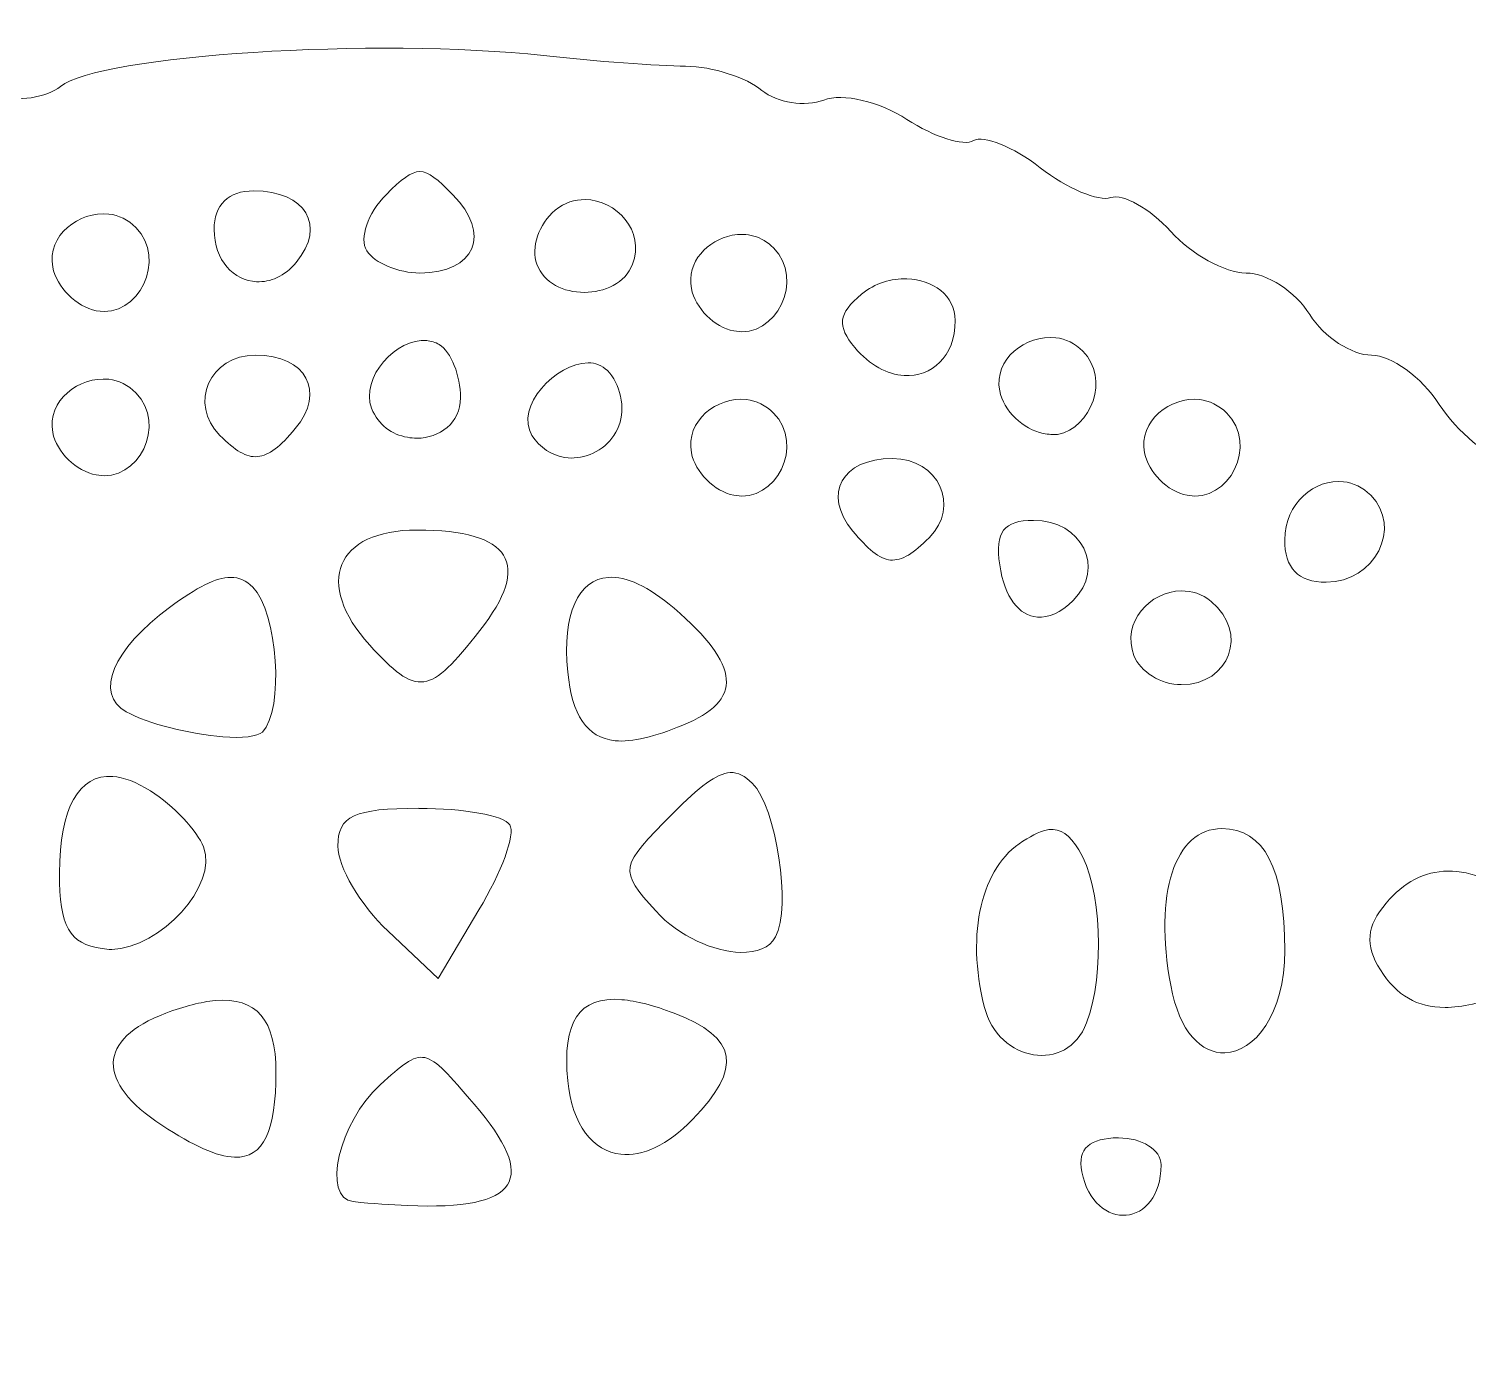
# Model space of a CAD drawing. Header units: centimetres. Extents: x -13.8 to 14.1, y -13 to 13.8.
# Drawn here: x 8.468 to 9.97, y 12.423 to 13.824 of the extents above; entities that cross this region are included whole.
import ezdxf

# ---------------------------------------------------------------- set-up
doc = ezdxf.new("R2010")
doc.units = ezdxf.units.CM
doc.header["$MEASUREMENT"] = 0
doc.layers.add('Layer 1', color=7, linetype='Continuous')

msp = doc.modelspace()

# ---------------------------------------------------------------- linework, layer by layer
at = {"layer": 'Layer 1', "color": 13, "lineweight": 13}
for points, knots in [([(11.35174, 13.8218), (11.33869, 13.82097), (11.32757, 13.81574), (11.31543, 13.80566), (11.31543, 13.80566), (11.28989, 13.78447), (11.27587, 13.78375), (11.25189, 13.80364), (11.25189, 13.80364), (11.22841, 13.82313), (11.20951, 13.82353), (11.17424, 13.80465), (11.17424, 13.80465), (11.14874, 13.79101), (11.10553, 13.78575), (11.07843, 13.79255), (11.07843, 13.79255), (11.04819, 13.80014), (11.019, 13.7919), (11.00279, 13.77238), (11.00279, 13.77238), (10.98544, 13.75148), (10.95798, 13.74522), (10.92211, 13.75423), (10.92211, 13.75423), (10.88325, 13.76398), (10.85924, 13.75713), (10.83941, 13.73003), (10.83941, 13.73003), (10.82409, 13.70908), (10.79786, 13.69731), (10.78092, 13.70381), (10.78092, 13.70381), (10.76398, 13.71031), (10.72707, 13.70011), (10.69923, 13.68061), (10.69923, 13.68061), (10.67139, 13.66111), (10.62991, 13.64183), (10.60645, 13.63825), (10.60645, 13.63825), (10.58298, 13.63467), (10.55595, 13.61903), (10.54695, 13.60295), (10.54695, 13.60295), (10.53795, 13.58687), (10.50706, 13.56704), (10.47736, 13.55958), (10.47736, 13.55958), (10.44766, 13.55213), (10.4229, 13.53345), (10.4229, 13.51722), (10.4229, 13.51722), (10.4229, 13.501), (10.39899, 13.48127), (10.36945, 13.47385), (10.36945, 13.47385), (10.3399, 13.46643), (10.316, 13.44626), (10.316, 13.42847), (10.316, 13.42847), (10.316, 13.41067), (10.29109, 13.38625), (10.26154, 13.37502), (10.26154, 13.37502), (10.22481, 13.36106), (10.20809, 13.33871), (10.20809, 13.30342), (10.20809, 13.30342), (10.20809, 13.18769), (10.08676, 13.18095), (10.06388, 13.29535), (10.06388, 13.29535), (10.05652, 13.33216), (10.0345, 13.36421), (10.01244, 13.36998), (10.01244, 13.36998), (9.99115, 13.37555), (9.95838, 13.40319), (9.93983, 13.4315), (9.93983, 13.4315), (9.92128, 13.45981), (9.88976, 13.48293), (9.86923, 13.48293), (9.86923, 13.48293), (9.84871, 13.48293), (9.81945, 13.50165), (9.80469, 13.52529), (9.80469, 13.52529), (9.78993, 13.54893), (9.75984, 13.56866), (9.73813, 13.56866), (9.73813, 13.56866), (9.71642, 13.56866), (9.68112, 13.5881), (9.65947, 13.61203), (9.65947, 13.61203), (9.63782, 13.63596), (9.60963, 13.65176), (9.59694, 13.64733), (9.59694, 13.64733), (9.58426, 13.6429), (9.5513, 13.65688), (9.52332, 13.67859), (9.52332, 13.67859), (9.49534, 13.7003), (9.46383, 13.71307), (9.45373, 13.70683), (9.45373, 13.70683), (9.44363, 13.70059), (9.41236, 13.71053), (9.38414, 13.72902), (9.38414, 13.72902), (9.35592, 13.74751), (9.31695, 13.75669), (9.29741, 13.74919), (9.29741, 13.74919), (9.27787, 13.74169), (9.24871, 13.74612), (9.23286, 13.75927), (9.23286, 13.75927), (9.21701, 13.77242), (9.18151, 13.78419), (9.15319, 13.78448), (9.15319, 13.78448), (9.12487, 13.78477), (9.05813, 13.7897), (9.00494, 13.79557), (9.00494, 13.79557), (8.83155, 13.81472), (8.5402, 13.79609), (8.50069, 13.7633), (8.50069, 13.7633), (8.48695, 13.7519), (8.45596, 13.74698), (8.43211, 13.75322), (8.43211, 13.75322), (8.40701, 13.75978), (8.37772, 13.75055), (8.36152, 13.73103), (8.36152, 13.73103), (8.34612, 13.71248), (8.30513, 13.69775), (8.27075, 13.69775), (8.27075, 13.69775), (8.23501, 13.69775), (8.20319, 13.68391), (8.19612, 13.66548), (8.19612, 13.66548), (8.18931, 13.64775), (8.16023, 13.63321), (8.13157, 13.63321), (8.13157, 13.63321), (8.10292, 13.63321), (8.07383, 13.61867), (8.06703, 13.60094), (8.06703, 13.60094), (8.06023, 13.58321), (8.03863, 13.56867), (8.01963, 13.56867), (8.01963, 13.56867), (8.00063, 13.56867), (7.96603, 13.5489), (7.94198, 13.5253), (7.94198, 13.5253), (7.91793, 13.50171), (7.85788, 13.44663), (7.80886, 13.40226), (7.80886, 13.40226), (7.75984, 13.35789), (7.71621, 13.30361), (7.71205, 13.28124), (7.71205, 13.28124), (7.70789, 13.25887), (7.68803, 13.22952), (7.66767, 13.2167), (7.66767, 13.2167), (7.62284, 13.18847), (7.5895, 13.21442), (7.57489, 13.29032), (7.57489, 13.29032), (7.56938, 13.31896), (7.55325, 13.34695), (7.53859, 13.35184), (7.53859, 13.35184), (7.52392, 13.35673), (7.48837, 13.38786), (7.45892, 13.42143), (7.45892, 13.42143), (7.42947, 13.45499), (7.39453, 13.48295), (7.38126, 13.48295), (7.38126, 13.48295), (7.36799, 13.48295), (7.33912, 13.50167), (7.31773, 13.52531), (7.31773, 13.52531), (7.29634, 13.54895), (7.26725, 13.56868), (7.25319, 13.56868), (7.25319, 13.56868), (7.23912, 13.56868), (7.21038, 13.58803), (7.18864, 13.61205), (7.18864, 13.61205), (7.16691, 13.63606), (7.13353, 13.6535), (7.11502, 13.65037), (7.11502, 13.65037), (7.09651, 13.64724), (7.05782, 13.66064), (7.0293, 13.68062), (7.0293, 13.68062), (7.00078, 13.70061), (6.97028, 13.71275), (6.96072, 13.70684), (6.96072, 13.70684), (6.95116, 13.70093), (6.91848, 13.71181), (6.88912, 13.73104), (6.88912, 13.73104), (6.85976, 13.75028), (6.82533, 13.75916), (6.81247, 13.75121), (6.81247, 13.75121), (6.79961, 13.74326), (6.77686, 13.74716), (6.76104, 13.76029), (6.76104, 13.76029), (6.74522, 13.77342), (6.70417, 13.78512), (6.67027, 13.7855), (6.67027, 13.7855), (6.51816, 13.78721), (6.43481, 13.79609), (6.40907, 13.81273), (6.40907, 13.81273), (6.39314, 13.82302), (6.36876, 13.82009), (6.35259, 13.80668), (6.35259, 13.80668), (6.33707, 13.7938), (6.29552, 13.78945), (6.25981, 13.79659), (6.25981, 13.79659), (6.22364, 13.80382), (6.1888, 13.7999), (6.18115, 13.78751), (6.18115, 13.78751), (6.17344, 13.77503), (6.1344, 13.77061), (6.0924, 13.77742), (6.0924, 13.77742), (6.04149, 13.78568), (6.01777, 13.781), (6.01777, 13.7633), (6.01777, 13.7633), (6.01777, 13.74591), (5.99708, 13.74122), (5.95625, 13.75019), (5.95625, 13.75019), (5.91442, 13.75938), (5.88738, 13.75377), (5.86851, 13.73103), (5.86851, 13.73103), (5.85336, 13.71278), (5.81852, 13.69775), (5.79186, 13.69775), (5.79186, 13.69775), (5.76521, 13.69775), (5.73195, 13.68321), (5.71723, 13.66548), (5.71723, 13.66548), (5.70252, 13.64775), (5.66704, 13.63321), (5.63857, 13.63321), (5.63857, 13.63321), (5.6101, 13.63321), (5.58083, 13.61867), (5.57402, 13.60094), (5.57402, 13.60094), (5.56722, 13.58321), (5.54332, 13.56867), (5.52057, 13.56867), (5.52057, 13.56867), (5.49782, 13.56867), (5.47308, 13.55356), (5.46611, 13.53539), (5.46611, 13.53539), (5.45914, 13.51722), (5.42551, 13.48844), (5.39148, 13.47085), (5.39148, 13.47085), (5.35745, 13.45326), (5.32996, 13.42474), (5.32996, 13.40731), (5.32996, 13.40731), (5.32996, 13.38989), (5.31532, 13.37504), (5.29769, 13.37504), (5.29769, 13.37504), (5.28005, 13.37504), (5.24897, 13.33868), (5.2281, 13.29436), (5.2281, 13.29436), (5.20723, 13.25004), (5.17606, 13.21368), (5.15851, 13.21368), (5.15851, 13.21368), (5.14097, 13.21368), (5.10879, 13.25004), (5.08792, 13.29436), (5.08792, 13.29436), (5.06705, 13.33868), (5.03521, 13.37504), (5.01732, 13.37504), (5.01732, 13.37504), (4.99943, 13.37504), (4.97431, 13.39995), (4.96084, 13.4295), (4.96084, 13.4295), (4.94738, 13.45905), (4.92024, 13.48295), (4.90033, 13.48295), (4.90033, 13.48295), (4.88042, 13.48295), (4.84609, 13.50167), (4.82469, 13.52531), (4.82469, 13.52531), (4.8033, 13.54895), (4.78213, 13.58985), (4.76317, 13.58985), (4.76317, 13.58985), (4.76317, 13.58985), (5.2775, 12.301), (5.2775, 12.301), (5.2775, 12.301), (5.45362, 11.85296), (5.63213, 11.34634), (5.7525, 10.81549), (5.7525, 10.81549), (5.9851, 9.74742), (6.40951, 8.53911), (5.60123, 8.1692), (5.60123, 8.1692), (5.60123, 8.1692), (5.92092, 7.53587), (5.92092, 7.53587), (5.92092, 7.53587), (5.92092, 7.53587), (5.93302, 7.53587), (5.93302, 7.53587), (5.93302, 7.53587), (5.93302, 7.53587), (5.93302, 7.51873), (5.93302, 7.51873), (5.93302, 7.51873), (5.93302, 7.51873), (5.91184, 7.51873), (5.91184, 7.51873), (5.91184, 7.51873), (5.91184, 7.51873), (5.59215, 6.8975), (5.59215, 6.8975), (5.59215, 6.8975), (6.41673, 6.50314), (5.95157, 5.29407), (5.74343, 4.226), (5.74343, 4.226), (5.53622, 3.24684), (4.82503, 1.73433), (4.36583, 0.42902), (4.36583, 0.42902), (3.56957, -1.22631), (4.11774, -1.7291), (4.86907, -2.05792), (4.86907, -2.05792), (5.73883, -2.44337), (6.69364, -2.66429), (7.71907, -2.74773), (7.71907, -2.74773), (7.71459, -2.75957), (7.71187, -2.77191), (7.70999, -2.78404), (7.70999, -2.78404), (6.68803, -2.86805), (5.73624, -3.08854), (4.86906, -3.47284), (4.86906, -3.47284), (4.11773, -3.80166), (3.56956, -4.30345), (4.36582, -5.95878), (4.36582, -5.95878), (4.82503, -7.26409), (5.53622, -8.7766), (5.74342, -9.75576), (5.74342, -9.75576), (5.95156, -10.82383), (6.41673, -12.03289), (5.59214, -12.42726), (5.59214, -12.42726), (5.59214, -12.42726), (5.91183, -13.0495), (5.91183, -13.0495), (5.91183, -13.0495), (5.91183, -13.0495), (11.73991, -13.0495), (11.73991, -13.0495), (11.73991, -13.0495), (11.73991, -13.0495), (12.0596, -12.42726), (12.0596, -12.42726), (12.0596, -12.42726), (11.23502, -12.03289), (11.70018, -10.82383), (11.90833, -9.75576), (11.90833, -9.75576), (12.11553, -8.7766), (12.82672, -7.26409), (13.28593, -5.95878), (13.28593, -5.95878), (14.08219, -4.30346), (13.53301, -3.80167), (12.78168, -3.47284), (12.78168, -3.47284), (11.9476, -3.1032), (11.03549, -2.88505), (10.05774, -2.79412), (10.05774, -2.79412), (10.05597, -2.77502), (10.05176, -2.75605), (10.04362, -2.73764), (10.04362, -2.73764), (11.02668, -2.64751), (11.94361, -2.42932), (12.78168, -2.05792), (12.78168, -2.05792), (13.53301, -1.7291), (14.08219, -1.2263), (13.28593, 0.42902), (13.28593, 0.42902), (12.82672, 1.73433), (12.11553, 3.24684), (11.90833, 4.226), (11.90833, 4.226), (11.70018, 5.29407), (11.23502, 6.50314), (12.0596, 6.8975), (12.0596, 6.8975), (12.0596, 6.8975), (11.73991, 7.51873), (11.73991, 7.51873), (11.73991, 7.51873), (11.73991, 7.51873), (11.71873, 7.51873), (11.71873, 7.51873), (11.71873, 7.51873), (11.71873, 7.51873), (11.71873, 7.53587), (11.71873, 7.53587), (11.71873, 7.53587), (11.71873, 7.53587), (11.74899, 7.53587), (11.74899, 7.53587), (11.74899, 7.53587), (11.74899, 7.53587), (12.06465, 8.16114), (12.06465, 8.16114), (12.06465, 8.16114), (11.24007, 8.5555), (11.70926, 9.73633), (11.91741, 10.8044), (11.91741, 10.8044), (12.01937, 11.30891), (12.20343, 11.80935), (12.38031, 12.27983), (12.38031, 12.27983), (12.38031, 12.27983), (12.85934, 13.48296), (12.85934, 13.48296), (12.85934, 13.48296), (12.82096, 13.48296), (12.70806, 13.34152), (12.69294, 13.28126), (12.69294, 13.28126), (12.68484, 13.24897), (12.66408, 13.21739), (12.64655, 13.21067), (12.64655, 13.21067), (12.6046, 13.19457), (12.55074, 13.24129), (12.55074, 13.29337), (12.55074, 13.29337), (12.55074, 13.31681), (12.52267, 13.35027), (12.4862, 13.37102), (12.4862, 13.37102), (12.45082, 13.39115), (12.42172, 13.41949), (12.42166, 13.43456), (12.42166, 13.43456), (12.42166, 13.44963), (12.39984, 13.47078), (12.37325, 13.48095), (12.37325, 13.48095), (12.34666, 13.49112), (12.30601, 13.51949), (12.28349, 13.54449), (12.28349, 13.54449), (12.26098, 13.56948), (12.22638, 13.58987), (12.20584, 13.58987), (12.20584, 13.58987), (12.1853, 13.58987), (12.16222, 13.60441), (12.15542, 13.62214), (12.15542, 13.62214), (12.14833, 13.64062), (12.11683, 13.65441), (12.08079, 13.65441), (12.08079, 13.65441), (12.04361, 13.65441), (12.01278, 13.66881), (12.00515, 13.6887), (12.00515, 13.6887), (11.99806, 13.70719), (11.97448, 13.71911), (11.95372, 13.71593), (11.95372, 13.71593), (11.93296, 13.71275), (11.8935, 13.72297), (11.86598, 13.73812), (11.86598, 13.73812), (11.83846, 13.75327), (11.80398, 13.76026), (11.78832, 13.75426), (11.78832, 13.75426), (11.77266, 13.74825), (11.74158, 13.7572), (11.71974, 13.77342), (11.71974, 13.77342), (11.69791, 13.78964), (11.65951, 13.79779), (11.63402, 13.79157), (11.63402, 13.79157), (11.60853, 13.78535), (11.5687, 13.78966), (11.54628, 13.80165), (11.54628, 13.80165), (11.52339, 13.8139), (11.49303, 13.81578), (11.47669, 13.80568), (11.47669, 13.80568), (11.4603, 13.79555), (11.42602, 13.79797), (11.39803, 13.81072), (11.39803, 13.81072), (11.37968, 13.81908), (11.36469, 13.82265), (11.35164, 13.82181), (11.35164, 13.82181), (11.35164, 13.82181), (11.35174, 13.8218), (11.35174, 13.8218)], [0, 0, 0, 0, 0.0070423, 0.0070423, 0.0070423, 0.0070423, 0.0140845, 0.0140845, 0.0140845, 0.0140845, 0.0211268, 0.0211268, 0.0211268, 0.0211268, 0.028169, 0.028169, 0.028169, 0.028169, 0.0352113, 0.0352113, 0.0352113, 0.0352113, 0.0422535, 0.0422535, 0.0422535, 0.0422535, 0.0492958, 0.0492958, 0.0492958, 0.0492958, 0.056338, 0.056338, 0.056338, 0.056338, 0.0633803, 0.0633803, 0.0633803, 0.0633803, 0.0704225, 0.0704225, 0.0704225, 0.0704225, 0.0774648, 0.0774648, 0.0774648, 0.0774648, 0.084507, 0.084507, 0.084507, 0.084507, 0.0915493, 0.0915493, 0.0915493, 0.0915493, 0.0985915, 0.0985915, 0.0985915, 0.0985915, 0.1056338, 0.1056338, 0.1056338, 0.1056338, 0.1126761, 0.1126761, 0.1126761, 0.1126761, 0.1197183, 0.1197183, 0.1197183, 0.1197183, 0.1267606, 0.1267606, 0.1267606, 0.1267606, 0.1338028, 0.1338028, 0.1338028, 0.1338028, 0.1408451, 0.1408451, 0.1408451, 0.1408451, 0.1478873, 0.1478873, 0.1478873, 0.1478873, 0.1549296, 0.1549296, 0.1549296, 0.1549296, 0.1619718, 0.1619718, 0.1619718, 0.1619718, 0.1690141, 0.1690141, 0.1690141, 0.1690141, 0.1760563, 0.1760563, 0.1760563, 0.1760563, 0.1830986, 0.1830986, 0.1830986, 0.1830986, 0.1901408, 0.1901408, 0.1901408, 0.1901408, 0.1971831, 0.1971831, 0.1971831, 0.1971831, 0.2042254, 0.2042254, 0.2042254, 0.2042254, 0.2112676, 0.2112676, 0.2112676, 0.2112676, 0.2183099, 0.2183099, 0.2183099, 0.2183099, 0.2253521, 0.2253521, 0.2253521, 0.2253521, 0.2323944, 0.2323944, 0.2323944, 0.2323944, 0.2394366, 0.2394366, 0.2394366, 0.2394366, 0.2464789, 0.2464789, 0.2464789, 0.2464789, 0.2535211, 0.2535211, 0.2535211, 0.2535211, 0.2605634, 0.2605634, 0.2605634, 0.2605634, 0.2676056, 0.2676056, 0.2676056, 0.2676056, 0.2746479, 0.2746479, 0.2746479, 0.2746479, 0.2816901, 0.2816901, 0.2816901, 0.2816901, 0.2887324, 0.2887324, 0.2887324, 0.2887324, 0.2957746, 0.2957746, 0.2957746, 0.2957746, 0.3028169, 0.3028169, 0.3028169, 0.3028169, 0.3098592, 0.3098592, 0.3098592, 0.3098592, 0.3169014, 0.3169014, 0.3169014, 0.3169014, 0.3239437, 0.3239437, 0.3239437, 0.3239437, 0.3309859, 0.3309859, 0.3309859, 0.3309859, 0.3380282, 0.3380282, 0.3380282, 0.3380282, 0.3450704, 0.3450704, 0.3450704, 0.3450704, 0.3521127, 0.3521127, 0.3521127, 0.3521127, 0.3591549, 0.3591549, 0.3591549, 0.3591549, 0.3661972, 0.3661972, 0.3661972, 0.3661972, 0.3732394, 0.3732394, 0.3732394, 0.3732394, 0.3802817, 0.3802817, 0.3802817, 0.3802817, 0.3873239, 0.3873239, 0.3873239, 0.3873239, 0.3943662, 0.3943662, 0.3943662, 0.3943662, 0.4014085, 0.4014085, 0.4014085, 0.4014085, 0.4084507, 0.4084507, 0.4084507, 0.4084507, 0.415493, 0.415493, 0.415493, 0.415493, 0.4225352, 0.4225352, 0.4225352, 0.4225352, 0.4295775, 0.4295775, 0.4295775, 0.4295775, 0.4366197, 0.4366197, 0.4366197, 0.4366197, 0.443662, 0.443662, 0.443662, 0.443662, 0.4507042, 0.4507042, 0.4507042, 0.4507042, 0.4577465, 0.4577465, 0.4577465, 0.4577465, 0.4647887, 0.4647887, 0.4647887, 0.4647887, 0.471831, 0.471831, 0.471831, 0.471831, 0.4788732, 0.4788732, 0.4788732, 0.4788732, 0.4859155, 0.4859155, 0.4859155, 0.4859155, 0.4929577, 0.4929577, 0.4929577, 0.4929577, 0.5, 0.5, 0.5, 0.5, 0.5070423, 0.5070423, 0.5070423, 0.5070423, 0.5140845, 0.5140845, 0.5140845, 0.5140845, 0.5211268, 0.5211268, 0.5211268, 0.5211268, 0.528169, 0.528169, 0.528169, 0.528169, 0.5352113, 0.5352113, 0.5352113, 0.5352113, 0.5422535, 0.5422535, 0.5422535, 0.5422535, 0.5492958, 0.5492958, 0.5492958, 0.5492958, 0.556338, 0.556338, 0.556338, 0.556338, 0.5633803, 0.5633803, 0.5633803, 0.5633803, 0.5704225, 0.5704225, 0.5704225, 0.5704225, 0.5774648, 0.5774648, 0.5774648, 0.5774648, 0.584507, 0.584507, 0.584507, 0.584507, 0.5915493, 0.5915493, 0.5915493, 0.5915493, 0.5985915, 0.5985915, 0.5985915, 0.5985915, 0.6056338, 0.6056338, 0.6056338, 0.6056338, 0.6126761, 0.6126761, 0.6126761, 0.6126761, 0.6197183, 0.6197183, 0.6197183, 0.6197183, 0.6267606, 0.6267606, 0.6267606, 0.6267606, 0.6338028, 0.6338028, 0.6338028, 0.6338028, 0.6408451, 0.6408451, 0.6408451, 0.6408451, 0.6478873, 0.6478873, 0.6478873, 0.6478873, 0.6549296, 0.6549296, 0.6549296, 0.6549296, 0.6619718, 0.6619718, 0.6619718, 0.6619718, 0.6690141, 0.6690141, 0.6690141, 0.6690141, 0.6760563, 0.6760563, 0.6760563, 0.6760563, 0.6830986, 0.6830986, 0.6830986, 0.6830986, 0.6901408, 0.6901408, 0.6901408, 0.6901408, 0.6971831, 0.6971831, 0.6971831, 0.6971831, 0.7042254, 0.7042254, 0.7042254, 0.7042254, 0.7112676, 0.7112676, 0.7112676, 0.7112676, 0.7183099, 0.7183099, 0.7183099, 0.7183099, 0.7253521, 0.7253521, 0.7253521, 0.7253521, 0.7323944, 0.7323944, 0.7323944, 0.7323944, 0.7394366, 0.7394366, 0.7394366, 0.7394366, 0.7464789, 0.7464789, 0.7464789, 0.7464789, 0.7535211, 0.7535211, 0.7535211, 0.7535211, 0.7605634, 0.7605634, 0.7605634, 0.7605634, 0.7676056, 0.7676056, 0.7676056, 0.7676056, 0.7746479, 0.7746479, 0.7746479, 0.7746479, 0.7816901, 0.7816901, 0.7816901, 0.7816901, 0.7887324, 0.7887324, 0.7887324, 0.7887324, 0.7957746, 0.7957746, 0.7957746, 0.7957746, 0.8028169, 0.8028169, 0.8028169, 0.8028169, 0.8098592, 0.8098592, 0.8098592, 0.8098592, 0.8169014, 0.8169014, 0.8169014, 0.8169014, 0.8239437, 0.8239437, 0.8239437, 0.8239437, 0.8309859, 0.8309859, 0.8309859, 0.8309859, 0.8380282, 0.8380282, 0.8380282, 0.8380282, 0.8450704, 0.8450704, 0.8450704, 0.8450704, 0.8521127, 0.8521127, 0.8521127, 0.8521127, 0.8591549, 0.8591549, 0.8591549, 0.8591549, 0.8661972, 0.8661972, 0.8661972, 0.8661972, 0.8732394, 0.8732394, 0.8732394, 0.8732394, 0.8802817, 0.8802817, 0.8802817, 0.8802817, 0.8873239, 0.8873239, 0.8873239, 0.8873239, 0.8943662, 0.8943662, 0.8943662, 0.8943662, 0.9014085, 0.9014085, 0.9014085, 0.9014085, 0.9084507, 0.9084507, 0.9084507, 0.9084507, 0.915493, 0.915493, 0.915493, 0.915493, 0.9225352, 0.9225352, 0.9225352, 0.9225352, 0.9295775, 0.9295775, 0.9295775, 0.9295775, 0.9366197, 0.9366197, 0.9366197, 0.9366197, 0.943662, 0.943662, 0.943662, 0.943662, 0.9507042, 0.9507042, 0.9507042, 0.9507042, 0.9577465, 0.9577465, 0.9577465, 0.9577465, 0.9647887, 0.9647887, 0.9647887, 0.9647887, 0.971831, 0.971831, 0.971831, 0.971831, 0.9788732, 0.9788732, 0.9788732, 0.9788732, 0.9859155, 0.9859155, 0.9859155, 0.9859155, 1, 1, 1, 1]), ([(8.87589, 13.67456), (8.88527, 13.67456), (8.89416, 13.66638), (8.91018, 13.65036), (8.91018, 13.65036), (8.9508, 13.60974), (8.93376, 13.56867), (8.87589, 13.56867), (8.87589, 13.56867), (8.85365, 13.56867), (8.82843, 13.57891), (8.82042, 13.59187), (8.82042, 13.59187), (8.81241, 13.60482), (8.82145, 13.63124), (8.84059, 13.65036), (8.84059, 13.65036), (8.85661, 13.66638), (8.8665, 13.67456), (8.87589, 13.67456)], [0, 0, 0, 0, 0.1666667, 0.1666667, 0.1666667, 0.1666667, 0.3333333, 0.3333333, 0.3333333, 0.3333333, 0.5, 0.5, 0.5, 0.5, 0.6666667, 0.6666667, 0.6666667, 0.6666667, 1, 1, 1, 1]), ([(8.70243, 13.65439), (8.75661, 13.65439), (8.77837, 13.61779), (8.7468, 13.57976), (8.7468, 13.57976), (8.73462, 13.56509), (8.71966, 13.55883), (8.70545, 13.55959), (8.70545, 13.55959), (8.68177, 13.56085), (8.66108, 13.58155), (8.66108, 13.61405), (8.66108, 13.61405), (8.66108, 13.63999), (8.67583, 13.65439), (8.70243, 13.65439)], [0, 0, 0, 0, 0.2, 0.2, 0.2, 0.2, 0.4, 0.4, 0.4, 0.4, 0.6, 0.6, 0.6, 0.6, 1, 1, 1, 1]), ([(9.04834, 13.64531), (9.0807, 13.64493), (9.11122, 13.61283), (9.09776, 13.57774), (9.09776, 13.57774), (9.09014, 13.55789), (9.0686, 13.54849), (9.04733, 13.54849), (9.04733, 13.54849), (9.02607, 13.54849), (9.00553, 13.55789), (8.99791, 13.57774), (8.99791, 13.57774), (8.99144, 13.5946), (9.00005, 13.62009), (9.01707, 13.63422), (9.01707, 13.63422), (9.02679, 13.64228), (9.03755, 13.64544), (9.04834, 13.64531)], [0, 0, 0, 0, 0.1666667, 0.1666667, 0.1666667, 0.1666667, 0.3333333, 0.3333333, 0.3333333, 0.3333333, 0.5, 0.5, 0.5, 0.5, 0.6666667, 0.6666667, 0.6666667, 0.6666667, 1, 1, 1, 1]), ([(8.55115, 13.63019), (8.56148, 13.62906), (8.5712, 13.62426), (8.57939, 13.61607), (8.57939, 13.61607), (8.61213, 13.58333), (8.58245, 13.52079), (8.53804, 13.52934), (8.53804, 13.52934), (8.51746, 13.5333), (8.49662, 13.55414), (8.49266, 13.57472), (8.49266, 13.57472), (8.48625, 13.60803), (8.52015, 13.63357), (8.55115, 13.63019)], [0, 0, 0, 0, 0.2, 0.2, 0.2, 0.2, 0.4, 0.4, 0.4, 0.4, 0.6, 0.6, 0.6, 0.6, 1, 1, 1, 1]), ([(9.20163, 13.608), (9.21679, 13.61094), (9.23272, 13.60717), (9.245, 13.59489), (9.245, 13.59489), (9.27774, 13.56215), (9.24806, 13.49961), (9.20365, 13.50816), (9.20365, 13.50816), (9.18307, 13.51212), (9.16324, 13.53195), (9.15927, 13.55253), (9.15927, 13.55253), (9.15393, 13.58029), (9.17636, 13.6031), (9.20163, 13.608)], [0, 0, 0, 0, 0.2, 0.2, 0.2, 0.2, 0.4, 0.4, 0.4, 0.4, 0.6, 0.6, 0.6, 0.6, 1, 1, 1, 1]), ([(9.38417, 13.56262), (9.41098, 13.56174), (9.43459, 13.54558), (9.43459, 13.51925), (9.43459, 13.51925), (9.43459, 13.48091), (9.4099, 13.46001), (9.38114, 13.46177), (9.38114, 13.46177), (9.36389, 13.46283), (9.34528, 13.47225), (9.32971, 13.49102), (9.32971, 13.49102), (9.31117, 13.51336), (9.31227, 13.52616), (9.33677, 13.54649), (9.33677, 13.54649), (9.35096, 13.55827), (9.36808, 13.56315), (9.38417, 13.56263), (9.38417, 13.56263), (9.38417, 13.56263), (9.38417, 13.56262), (9.38417, 13.56262)], [0, 0, 0, 0, 0.1428571, 0.1428571, 0.1428571, 0.1428571, 0.2857143, 0.2857143, 0.2857143, 0.2857143, 0.4285714, 0.4285714, 0.4285714, 0.4285714, 0.5714286, 0.5714286, 0.5714286, 0.5714286, 0.7142857, 0.7142857, 0.7142857, 0.7142857, 1, 1, 1, 1]), ([(8.88295, 13.49808), (8.88742, 13.49762), (8.89207, 13.49651), (8.89606, 13.49405), (8.89606, 13.49405), (8.9084, 13.48643), (8.91825, 13.46152), (8.91825, 13.43858), (8.91825, 13.43858), (8.91825, 13.41165), (8.89612, 13.39648), (8.87287, 13.39622), (8.87287, 13.39622), (8.86955, 13.39619), (8.86609, 13.39666), (8.86279, 13.39723), (8.86279, 13.39723), (8.84695, 13.39997), (8.83225, 13.40982), (8.82548, 13.42748), (8.82548, 13.42748), (8.8132, 13.45949), (8.85168, 13.50128), (8.88296, 13.49807), (8.88296, 13.49807), (8.88296, 13.49807), (8.88295, 13.49808), (8.88295, 13.49808)], [0, 0, 0, 0, 0.125, 0.125, 0.125, 0.125, 0.25, 0.25, 0.25, 0.25, 0.375, 0.375, 0.375, 0.375, 0.5, 0.5, 0.5, 0.5, 0.625, 0.625, 0.625, 0.625, 0.75, 0.75, 0.75, 0.75, 1, 1, 1, 1]), ([(9.53948, 13.50111), (9.54981, 13.49998), (9.55953, 13.49518), (9.56772, 13.48699), (9.56772, 13.48699), (9.59637, 13.45834), (9.57653, 13.40685), (9.5415, 13.40026), (9.5415, 13.40026), (9.53901, 13.39979), (9.5369, 13.40002), (9.53444, 13.40026), (9.53444, 13.40026), (9.53198, 13.4005), (9.52915, 13.40073), (9.52637, 13.40127), (9.52637, 13.40127), (9.50579, 13.40523), (9.48495, 13.42506), (9.48099, 13.44564), (9.48099, 13.44564), (9.47458, 13.47895), (9.50848, 13.50449), (9.53948, 13.50111)], [0, 0, 0, 0, 0.1428571, 0.1428571, 0.1428571, 0.1428571, 0.2857143, 0.2857143, 0.2857143, 0.2857143, 0.4285714, 0.4285714, 0.4285714, 0.4285714, 0.5714286, 0.5714286, 0.5714286, 0.5714286, 0.7142857, 0.7142857, 0.7142857, 0.7142857, 1, 1, 1, 1]), ([(8.70444, 13.48296), (8.75725, 13.48296), (8.77777, 13.44485), (8.74579, 13.40631), (8.74579, 13.40631), (8.73019, 13.38751), (8.71837, 13.37814), (8.70646, 13.37706), (8.70646, 13.37706), (8.69455, 13.37598), (8.68307, 13.38331), (8.66713, 13.39925), (8.66713, 13.39925), (8.63412, 13.43226), (8.65637, 13.48295), (8.70444, 13.48295), (8.70444, 13.48295), (8.70444, 13.48295), (8.70444, 13.48296), (8.70444, 13.48296)], [0, 0, 0, 0, 0.1666667, 0.1666667, 0.1666667, 0.1666667, 0.3333333, 0.3333333, 0.3333333, 0.3333333, 0.5, 0.5, 0.5, 0.5, 0.6666667, 0.6666667, 0.6666667, 0.6666667, 1, 1, 1, 1]), ([(9.05136, 13.47489), (9.05902, 13.47488), (9.06586, 13.47249), (9.07153, 13.46682), (9.07153, 13.46682), (9.08501, 13.45335), (9.09074, 13.42786), (9.08363, 13.40934), (9.08363, 13.40934), (9.0762, 13.38996), (9.05842, 13.37809), (9.04026, 13.37606), (9.04026, 13.37606), (9.03572, 13.37555), (9.03161, 13.37534), (9.02715, 13.37606), (9.02715, 13.37606), (9.01378, 13.37823), (9.0009, 13.38624), (8.99286, 13.39926), (8.99286, 13.39926), (8.97441, 13.42911), (9.01817, 13.47495), (9.05135, 13.4749), (9.05135, 13.4749), (9.05135, 13.4749), (9.05136, 13.47489), (9.05136, 13.47489)], [0, 0, 0, 0, 0.125, 0.125, 0.125, 0.125, 0.25, 0.25, 0.25, 0.25, 0.375, 0.375, 0.375, 0.375, 0.5, 0.5, 0.5, 0.5, 0.625, 0.625, 0.625, 0.625, 0.75, 0.75, 0.75, 0.75, 1, 1, 1, 1]), ([(8.55115, 13.45775), (8.56148, 13.45662), (8.5712, 13.45182), (8.57939, 13.44363), (8.57939, 13.44363), (8.61213, 13.41089), (8.58245, 13.34936), (8.53804, 13.35791), (8.53804, 13.35791), (8.51746, 13.36187), (8.49662, 13.3817), (8.49266, 13.40228), (8.49266, 13.40228), (8.48625, 13.43559), (8.52015, 13.46113), (8.55115, 13.45775)], [0, 0, 0, 0, 0.2, 0.2, 0.2, 0.2, 0.4, 0.4, 0.4, 0.4, 0.6, 0.6, 0.6, 0.6, 1, 1, 1, 1]), ([(9.21676, 13.43657), (9.227, 13.43544), (9.23681, 13.43064), (9.245, 13.42245), (9.245, 13.42245), (9.27774, 13.38971), (9.24806, 13.32818), (9.20365, 13.33673), (9.20365, 13.33673), (9.18307, 13.34069), (9.16324, 13.36052), (9.15927, 13.3811), (9.15927, 13.3811), (9.15286, 13.41441), (9.18604, 13.43995), (9.21676, 13.43657)], [0, 0, 0, 0, 0.2, 0.2, 0.2, 0.2, 0.4, 0.4, 0.4, 0.4, 0.6, 0.6, 0.6, 0.6, 1, 1, 1, 1]), ([(9.68974, 13.43657), (9.69998, 13.43544), (9.70979, 13.43064), (9.71798, 13.42245), (9.71798, 13.42245), (9.75072, 13.38971), (9.72104, 13.32818), (9.67663, 13.33673), (9.67663, 13.33673), (9.65605, 13.34069), (9.63622, 13.36052), (9.63226, 13.3811), (9.63226, 13.3811), (9.62585, 13.41441), (9.65903, 13.43995), (9.68974, 13.43657)], [0, 0, 0, 0, 0.2, 0.2, 0.2, 0.2, 0.4, 0.4, 0.4, 0.4, 0.6, 0.6, 0.6, 0.6, 1, 1, 1, 1]), ([(9.36904, 13.37506), (9.41712, 13.37506), (9.44038, 13.32538), (9.40736, 13.29236), (9.40736, 13.29236), (9.39142, 13.27642), (9.37894, 13.26808), (9.36702, 13.26916), (9.36702, 13.26916), (9.35511, 13.27024), (9.34329, 13.28062), (9.32769, 13.29942), (9.32769, 13.29942), (9.29571, 13.33795), (9.31623, 13.37506), (9.36904, 13.37506)], [0, 0, 0, 0, 0.2, 0.2, 0.2, 0.2, 0.4, 0.4, 0.4, 0.4, 0.6, 0.6, 0.6, 0.6, 1, 1, 1, 1]), ([(9.84, 13.35085), (9.84998, 13.34967), (9.85988, 13.34509), (9.86824, 13.33673), (9.86824, 13.33673), (9.90166, 13.3033), (9.87253, 13.24597), (9.82185, 13.24597), (9.82185, 13.24597), (9.7923, 13.24597), (9.77848, 13.26079), (9.77848, 13.29034), (9.77848, 13.29034), (9.77848, 13.32835), (9.81006, 13.35438), (9.84, 13.35085)], [0, 0, 0, 0, 0.2, 0.2, 0.2, 0.2, 0.4, 0.4, 0.4, 0.4, 0.6, 0.6, 0.6, 0.6, 1, 1, 1, 1]), ([(8.87286, 13.30043), (8.97168, 13.30043), (8.9931, 13.26507), (8.93841, 13.19555), (8.93841, 13.19555), (8.91176, 13.16168), (8.89596, 13.14424), (8.87992, 13.1421), (8.87992, 13.1421), (8.86388, 13.13996), (8.84793, 13.15337), (8.82344, 13.18042), (8.82344, 13.18042), (8.76506, 13.24493), (8.78808, 13.30043), (8.87286, 13.30043)], [0, 0, 0, 0, 0.2, 0.2, 0.2, 0.2, 0.4, 0.4, 0.4, 0.4, 0.6, 0.6, 0.6, 0.6, 1, 1, 1, 1]), ([(9.51628, 13.31051), (9.56683, 13.31051), (9.59168, 13.26085), (9.55763, 13.22681), (9.55763, 13.22681), (9.54477, 13.21395), (9.53165, 13.20893), (9.52032, 13.20967), (9.52032, 13.20967), (9.50143, 13.2109), (9.48604, 13.2298), (9.48099, 13.26413), (9.48099, 13.26413), (9.47593, 13.29851), (9.48522, 13.31052), (9.51629, 13.31052), (9.51629, 13.31052), (9.51629, 13.31052), (9.51628, 13.31051), (9.51628, 13.31051)], [0, 0, 0, 0, 0.1666667, 0.1666667, 0.1666667, 0.1666667, 0.3333333, 0.3333333, 0.3333333, 0.3333333, 0.5, 0.5, 0.5, 0.5, 0.6666667, 0.6666667, 0.6666667, 0.6666667, 1, 1, 1, 1]), ([(8.67822, 13.25102), (8.68729, 13.25107), (8.69462, 13.24773), (8.70141, 13.24093), (8.70141, 13.24093), (8.72761, 13.21473), (8.73433, 13.11249), (8.7115, 13.08966), (8.7115, 13.08966), (8.70664, 13.08481), (8.6902, 13.08294), (8.67015, 13.08462), (8.67015, 13.08462), (8.63674, 13.08741), (8.5922, 13.09799), (8.5693, 13.11084), (8.5693, 13.11084), (8.53603, 13.12951), (8.55509, 13.1757), (8.61468, 13.21976), (8.61468, 13.21976), (8.64336, 13.24096), (8.6631, 13.25089), (8.67822, 13.25102)], [0, 0, 0, 0, 0.1428571, 0.1428571, 0.1428571, 0.1428571, 0.2857143, 0.2857143, 0.2857143, 0.2857143, 0.4285714, 0.4285714, 0.4285714, 0.4285714, 0.5714286, 0.5714286, 0.5714286, 0.5714286, 0.7142857, 0.7142857, 0.7142857, 0.7142857, 1, 1, 1, 1]), ([(9.07254, 13.25102), (9.09114, 13.25237), (9.11438, 13.24173), (9.14112, 13.21875), (9.14112, 13.21875), (9.21082, 13.15886), (9.21384, 13.12264), (9.1502, 13.09672), (9.1502, 13.09672), (9.12079, 13.08474), (9.09742, 13.07873), (9.07961, 13.08058), (9.07961, 13.08058), (9.04993, 13.08367), (9.03457, 13.10746), (9.03019, 13.15218), (9.03019, 13.15218), (9.02415, 13.21384), (9.04155, 13.24875), (9.07254, 13.25101), (9.07254, 13.25101), (9.07254, 13.25101), (9.07254, 13.25102), (9.07254, 13.25102)], [0, 0, 0, 0, 0.1428571, 0.1428571, 0.1428571, 0.1428571, 0.2857143, 0.2857143, 0.2857143, 0.2857143, 0.4285714, 0.4285714, 0.4285714, 0.4285714, 0.5714286, 0.5714286, 0.5714286, 0.5714286, 0.7142857, 0.7142857, 0.7142857, 0.7142857, 1, 1, 1, 1]), ([(9.67058, 13.2369), (9.68137, 13.23703), (9.69213, 13.23387), (9.70184, 13.22581), (9.70184, 13.22581), (9.74095, 13.19335), (9.72124, 13.13908), (9.67058, 13.13908), (9.67058, 13.13908), (9.64947, 13.13908), (9.62764, 13.15247), (9.62116, 13.16934), (9.62116, 13.16934), (9.6077, 13.20442), (9.63821, 13.23652), (9.67058, 13.23691), (9.67058, 13.23691), (9.67058, 13.23691), (9.67058, 13.2369), (9.67058, 13.2369)], [0, 0, 0, 0, 0.1666667, 0.1666667, 0.1666667, 0.1666667, 0.3333333, 0.3333333, 0.3333333, 0.3333333, 0.5, 0.5, 0.5, 0.5, 0.6666667, 0.6666667, 0.6666667, 0.6666667, 1, 1, 1, 1]), ([(8.55519, 13.04327), (8.56686, 13.04248), (8.5797, 13.0374), (8.59452, 13.02814), (8.59452, 13.02814), (8.61886, 13.01294), (8.64357, 12.98638), (8.64999, 12.96965), (8.64999, 12.96965), (8.66554, 12.92913), (8.60507, 12.86443), (8.55418, 12.86275), (8.55418, 12.86275), (8.55079, 12.86262), (8.54737, 12.86329), (8.54409, 12.86376), (8.54409, 12.86376), (8.50962, 12.86869), (8.49972, 12.88649), (8.49972, 12.94242), (8.49972, 12.94242), (8.49972, 13.01053), (8.52019, 13.04565), (8.55519, 13.04327)], [0, 0, 0, 0, 0.1428571, 0.1428571, 0.1428571, 0.1428571, 0.2857143, 0.2857143, 0.2857143, 0.2857143, 0.4285714, 0.4285714, 0.4285714, 0.4285714, 0.5714286, 0.5714286, 0.5714286, 0.5714286, 0.7142857, 0.7142857, 0.7142857, 0.7142857, 1, 1, 1, 1]), ([(9.19961, 13.0473), (9.20811, 13.04792), (9.21543, 13.04358), (9.22281, 13.03621), (9.22281, 13.03621), (9.24796, 13.01106), (9.2637, 12.90719), (9.24701, 12.87586), (9.24701, 12.87586), (9.24081, 12.86422), (9.22735, 12.85929), (9.2107, 12.85972), (9.2107, 12.85972), (9.18295, 12.86044), (9.1465, 12.87596), (9.12195, 12.90308), (9.12195, 12.90308), (9.08321, 12.94589), (9.0839, 12.94874), (9.1401, 13.00494), (9.1401, 13.00494), (9.16782, 13.03266), (9.18543, 13.04627), (9.1996, 13.0473), (9.1996, 13.0473), (9.1996, 13.0473), (9.19961, 13.0473), (9.19961, 13.0473)], [0, 0, 0, 0, 0.125, 0.125, 0.125, 0.125, 0.25, 0.25, 0.25, 0.25, 0.375, 0.375, 0.375, 0.375, 0.5, 0.5, 0.5, 0.5, 0.625, 0.625, 0.625, 0.625, 0.75, 0.75, 0.75, 0.75, 1, 1, 1, 1]), ([(8.87488, 13.00999), (8.92146, 13.00999), (8.96368, 13.00254), (8.96968, 12.99285), (8.96968, 12.99285), (8.97568, 12.98315), (8.96112, 12.94309), (8.93741, 12.9041), (8.93741, 12.9041), (8.93741, 12.9041), (8.89505, 12.8325), (8.89505, 12.8325), (8.89505, 12.8325), (8.89505, 12.8325), (8.84261, 12.88192), (8.84261, 12.88192), (8.84261, 12.88192), (8.81375, 12.90903), (8.79017, 12.94909), (8.79017, 12.97067), (8.79017, 12.97067), (8.79017, 13.00202), (8.80722, 13.01), (8.87488, 13.01), (8.87488, 13.01), (8.87488, 13.01), (8.87488, 13.00999), (8.87488, 13.00999)], [0, 0, 0, 0, 0.125, 0.125, 0.125, 0.125, 0.25, 0.25, 0.25, 0.25, 0.375, 0.375, 0.375, 0.375, 0.5, 0.5, 0.5, 0.5, 0.625, 0.625, 0.625, 0.625, 0.75, 0.75, 0.75, 0.75, 1, 1, 1, 1]), ([(9.53242, 12.98781), (9.54486, 12.98936), (9.55377, 12.98219), (9.56368, 12.96663), (9.56368, 12.96663), (9.58703, 12.93), (9.59116, 12.8367), (9.57175, 12.78611), (9.57175, 12.78611), (9.56156, 12.75955), (9.53852, 12.74917), (9.51628, 12.75283), (9.51628, 12.75283), (9.49405, 12.75649), (9.47224, 12.7738), (9.46485, 12.80325), (9.46485, 12.80325), (9.4456, 12.87994), (9.46214, 12.94902), (9.50519, 12.9757), (9.50519, 12.9757), (9.51626, 12.98256), (9.52495, 12.98687), (9.53242, 12.9878), (9.53242, 12.9878), (9.53242, 12.9878), (9.53242, 12.98781), (9.53242, 12.98781)], [0, 0, 0, 0, 0.125, 0.125, 0.125, 0.125, 0.25, 0.25, 0.25, 0.25, 0.375, 0.375, 0.375, 0.375, 0.5, 0.5, 0.5, 0.5, 0.625, 0.625, 0.625, 0.625, 0.75, 0.75, 0.75, 0.75, 1, 1, 1, 1]), ([(9.71294, 12.98881), (9.75724, 12.98881), (9.77849, 12.94746), (9.77849, 12.86174), (9.77849, 12.86174), (9.77849, 12.79429), (9.74688, 12.75591), (9.71596, 12.75484), (9.71596, 12.75484), (9.69192, 12.75401), (9.66879, 12.77584), (9.65948, 12.82543), (9.65948, 12.82543), (9.64163, 12.92061), (9.66359, 12.98881), (9.71293, 12.98881), (9.71293, 12.98881), (9.71293, 12.98881), (9.71294, 12.98881), (9.71294, 12.98881)], [0, 0, 0, 0, 0.1666667, 0.1666667, 0.1666667, 0.1666667, 0.3333333, 0.3333333, 0.3333333, 0.3333333, 0.5, 0.5, 0.5, 0.5, 0.6666667, 0.6666667, 0.6666667, 0.6666667, 1, 1, 1, 1]), ([(9.94892, 12.94444), (9.97359, 12.94468), (10.00096, 12.93364), (10.03162, 12.91217), (10.03162, 12.91217), (10.08475, 12.87496), (10.07752, 12.84504), (10.00742, 12.81636), (10.00742, 12.81636), (9.98415, 12.80684), (9.96335, 12.80231), (9.9459, 12.80224), (9.9459, 12.80224), (9.91682, 12.80211), (9.89527, 12.81467), (9.87833, 12.84157), (9.87833, 12.84157), (9.86198, 12.86753), (9.8639, 12.88648), (9.88438, 12.91116), (9.88438, 12.91116), (9.90229, 12.93274), (9.92426, 12.94422), (9.94892, 12.94444)], [0, 0, 0, 0, 0.1428571, 0.1428571, 0.1428571, 0.1428571, 0.2857143, 0.2857143, 0.2857143, 0.2857143, 0.4285714, 0.4285714, 0.4285714, 0.4285714, 0.5714286, 0.5714286, 0.5714286, 0.5714286, 0.7142857, 0.7142857, 0.7142857, 0.7142857, 1, 1, 1, 1]), ([(8.66209, 12.80931), (8.70555, 12.81326), (8.72562, 12.78916), (8.72562, 12.73468), (8.72562, 12.73468), (8.72562, 12.67339), (8.71284, 12.64488), (8.68225, 12.64593), (8.68225, 12.64593), (8.6639, 12.64656), (8.63939, 12.65773), (8.60661, 12.67921), (8.60661, 12.67921), (8.53766, 12.72439), (8.53893, 12.76893), (8.61064, 12.79619), (8.61064, 12.79619), (8.63041, 12.80371), (8.64759, 12.80798), (8.66207, 12.8093), (8.66207, 12.8093), (8.66207, 12.8093), (8.66209, 12.80931), (8.66209, 12.80931)], [0, 0, 0, 0, 0.1428571, 0.1428571, 0.1428571, 0.1428571, 0.2857143, 0.2857143, 0.2857143, 0.2857143, 0.4285714, 0.4285714, 0.4285714, 0.4285714, 0.5714286, 0.5714286, 0.5714286, 0.5714286, 0.7142857, 0.7142857, 0.7142857, 0.7142857, 1, 1, 1, 1]), ([(9.08666, 12.81032), (9.10165, 12.80904), (9.11992, 12.80426), (9.14112, 12.7962), (9.14112, 12.7962), (9.20788, 12.77082), (9.21293, 12.73935), (9.16028, 12.68527), (9.16028, 12.68527), (9.13412, 12.65839), (9.10806, 12.64637), (9.08565, 12.64896), (9.08565, 12.64896), (9.05683, 12.6523), (9.03465, 12.67919), (9.03018, 12.72561), (9.03018, 12.72561), (9.02427, 12.78691), (9.04168, 12.81416), (9.08666, 12.81032)], [0, 0, 0, 0, 0.1666667, 0.1666667, 0.1666667, 0.1666667, 0.3333333, 0.3333333, 0.3333333, 0.3333333, 0.5, 0.5, 0.5, 0.5, 0.6666667, 0.6666667, 0.6666667, 0.6666667, 1, 1, 1, 1]), ([(8.88093, 12.74981), (8.89334, 12.74728), (8.90642, 12.73156), (8.93237, 12.7014), (8.93237, 12.7014), (9.00006, 12.6227), (8.9806, 12.59029), (8.86278, 12.59551), (8.86278, 12.59551), (8.84595, 12.59625), (8.82717, 12.59728), (8.8063, 12.59954), (8.8063, 12.59954), (8.7731, 12.60314), (8.79118, 12.68233), (8.83454, 12.72157), (8.83454, 12.72157), (8.85677, 12.74169), (8.86852, 12.75234), (8.88093, 12.74981)], [0, 0, 0, 0, 0.1666667, 0.1666667, 0.1666667, 0.1666667, 0.3333333, 0.3333333, 0.3333333, 0.3333333, 0.5, 0.5, 0.5, 0.5, 0.6666667, 0.6666667, 0.6666667, 0.6666667, 1, 1, 1, 1]), ([(9.60503, 12.6661), (9.62954, 12.6661), (9.64941, 12.65362), (9.64941, 12.63786), (9.64941, 12.63786), (9.64941, 12.60495), (9.63207, 12.58707), (9.6131, 12.58542), (9.6131, 12.58542), (9.59413, 12.58377), (9.57298, 12.59844), (9.56671, 12.6308), (9.56671, 12.6308), (9.56203, 12.65496), (9.57499, 12.6661), (9.60503, 12.6661)], [0, 0, 0, 0, 0.2, 0.2, 0.2, 0.2, 0.4, 0.4, 0.4, 0.4, 0.6, 0.6, 0.6, 0.6, 1, 1, 1, 1])]:
    msp.add_open_spline(points, degree=3, knots=knots, dxfattribs=at)

doc.saveas('drawing.dxf')
